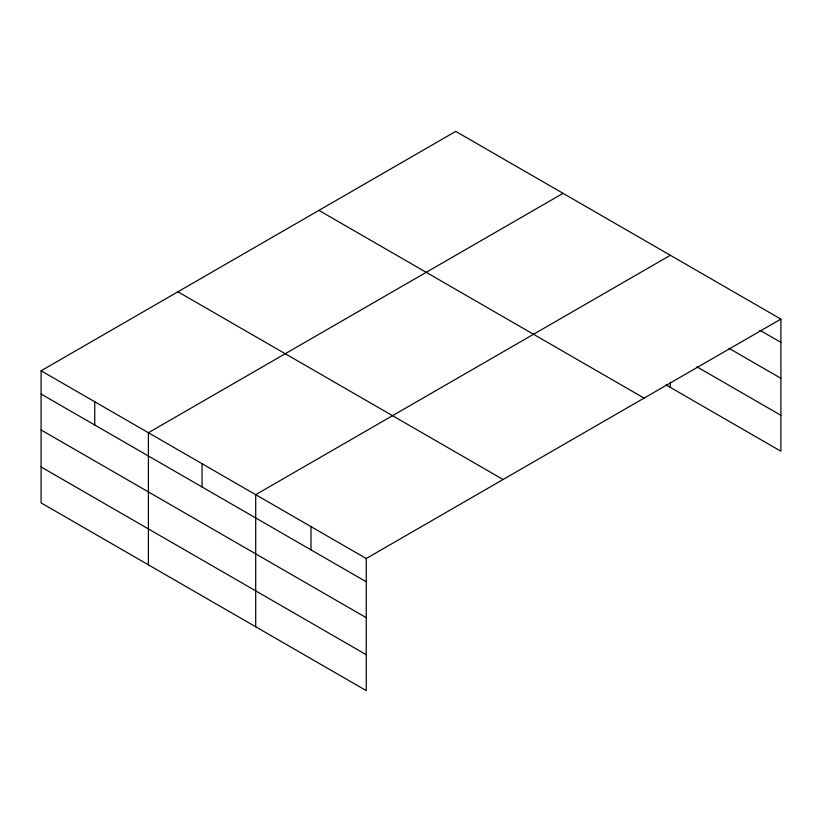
<?xml version="1.0" encoding="UTF-8"?>
<svg xmlns="http://www.w3.org/2000/svg" width="822" height="822" viewBox="0 0 822 822"><rect width="100%" height="100%" fill="white"/><g stroke="black" fill="none" stroke-linecap="round" stroke-linejoin="round"><path stroke-width="1.23" d="M665.964 384.871L780.9 451.216L780.9 319.111L455.748 131.386L41.1 370.784L41.1 502.889L366.252 690.614L366.252 558.508L41.1 370.784M563.049 193.334L148.402 432.732L148.402 564.837M670.351 255.282L255.704 494.68L255.704 626.785M366.252 558.508L780.9 319.111M759.898 330.249L780.9 342.373M728.939 348.292L780.9 378.295M696.881 366.797L780.9 415.305M318.915 210.381L644.068 398.105M177.932 291.779L503.085 479.503M41.1 394.046L366.252 581.771M41.1 429.968L366.252 617.692M41.1 466.968L366.252 654.692M670.351 382.261L670.351 387.398M310.973 526.594L310.973 549.856M202.048 463.7L202.048 486.973M94.746 401.753L94.746 425.015"/></g></svg>
